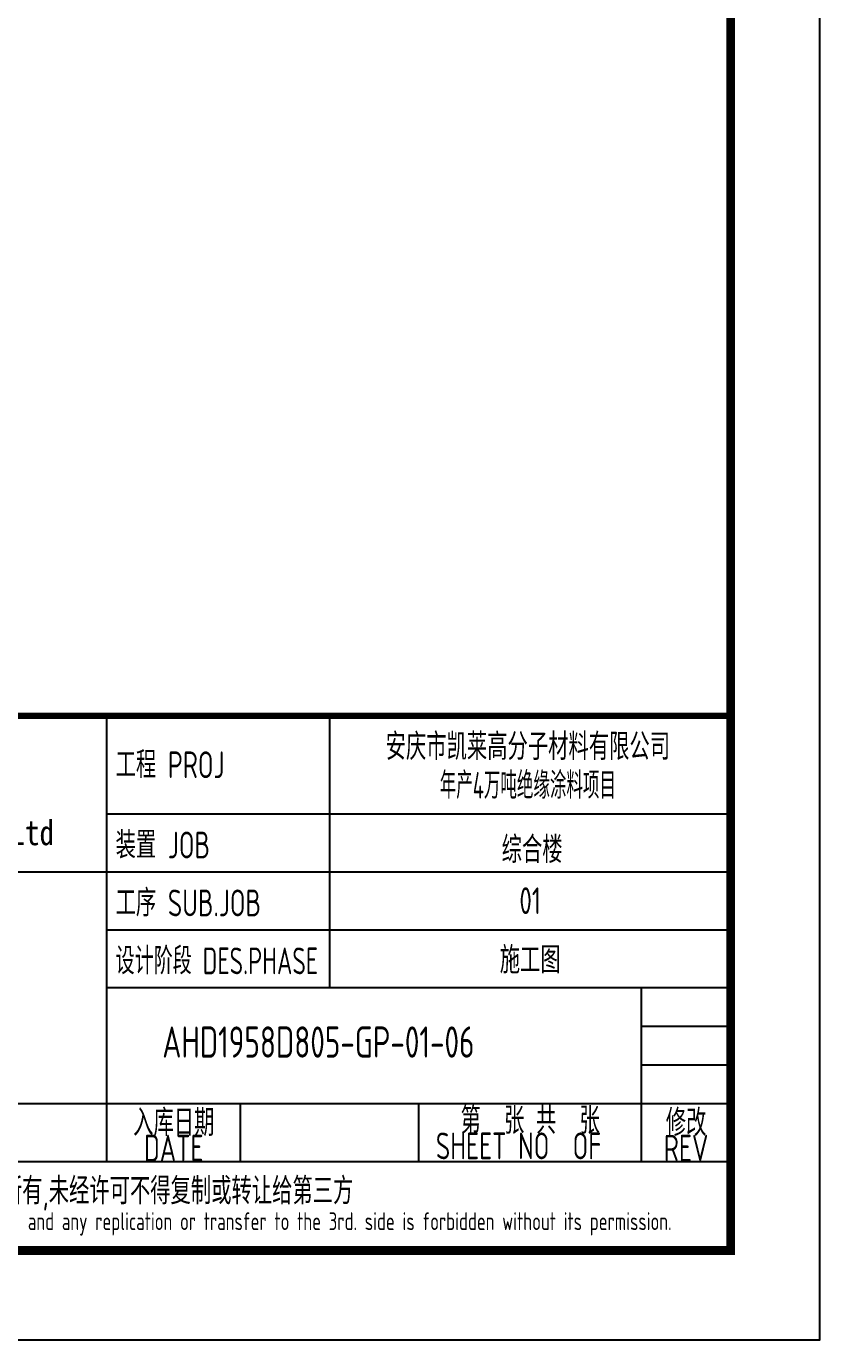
# Model space of a CAD drawing. Extents: x 6128144 to 12201635, y -1670122 to -706096.
# Drawn here: x 6476396 to 6485302, y -753340 to -738605 of the extents above; entities that cross this region are included whole.
import ezdxf
from ezdxf.enums import TextEntityAlignment as Align

# ---------------------------------------------------------------- set-up
doc = ezdxf.new("R2010")
doc.units = 0
doc.header["$LTSCALE"] = 1000
doc.header["$MEASUREMENT"] = 0
doc.layers.get('0').update_dxf_attribs({"linetype": 'CONTINUOUS'})
doc.layers.add('PUB_TITLE', color=4, linetype='CONTINUOUS')
doc.layers.add('TEXT_给水', color=7, linetype='CONTINUOUS')
doc.styles.add('AHD', font='sceie.shx', dxfattribs={"width": 0.7, "bigfont": 'sceic.shx'})
doc.styles.add('sceie', font='sceie.shx', dxfattribs={"bigfont": 'sceic.shx'})
doc.styles.add('宋体', font='', dxfattribs={"width": 0.7})
doc.styles.get('宋体').set_extended_font_data('SimSun')

msp = doc.modelspace()

# ---------------------------------------------------------------- linework, layer by layer
for p, q in [((6477301.6, -751339.6), (6477301.6, -746339.6)), ((6479801.6, -749389.6), (6479801.6, -746339.6)), ((6484301.6, -752339.6), (6484301.6, -746339.6)), ((6477301.6, -747439.6), (6484301.6, -747439.6)), ((6466301.6, -748089.6), (6477301.6, -748089.6)), ((6477301.6, -748089.6), (6484301.6, -748089.6)), ((6477301.6, -748739.6), (6484301.6, -748739.6)), ((6477301.6, -749389.6), (6484301.6, -749389.6)), ((6483301.6, -751339.6), (6483301.6, -749389.6)), ((6483301.6, -749822.9), (6484301.6, -749822.9)), ((6483301.6, -750256.2), (6484301.6, -750256.2)), ((6471801.6, -750689.6), (6484301.6, -750689.6)), ((6478801.6, -751339.6), (6478801.6, -750689.6)), ((6480801.6, -751339.6), (6480801.6, -750689.6)), ((6466301.6, -751339.6), (6484301.6, -751339.6)), ((6466301.6, -752339.6), (6484301.6, -752339.6))]:
    msp.add_line(p, q)
at = {"const_width": 70}
msp.add_lwpolyline([(6484301.6, -746339.6), (6466301.6, -746339.6)], dxfattribs=at)
at = {"layer": 'PUB_TITLE', "color": 4}
msp.add_lwpolyline([(6425901.6, -753339.6), (6485301.6, -753339.6), (6485301.6, -711339.6), (6425901.6, -711339.6)], close=True, dxfattribs=at)
at = {"layer": 'PUB_TITLE', "color": 4, "const_width": 100}
msp.add_lwpolyline([(6428401.6, -752339.6), (6484301.6, -752339.6), (6484301.6, -712339.6), (6428401.6, -712339.6)], close=True, dxfattribs=at)

# ---------------------------------------------------------------- texts
for s, height, style, width, p in [('安庆市凯莱高分子材料有限公司', 300, 'sceie', 0.8, (6482025.3, -746669.4)), ('年产4万吨绝缘涂料项目', 300, 'sceie', 0.65, (6482025.3, -747104.4)), ('Anhui Huadong Chemical & Medical Engineering Co.,Ltd', 280, '宋体', 0.85, (6472496.5, -747689.6)), ('综合楼', 300, 'sceie', 0.8, (6482073.1, -747825.6)), ('01', 300, 'sceie', 0.8, (6482051.6, -748414.6)), ('施工图', 300, 'sceie', 0.8, (6482051.6, -749064.6)), ('第  张 共  张', 300, 'sceie', 0.8, (6482051.6, -750864.6)), ('入库日期', 300, 'sceie', 0.8, (6478051.6, -750889.6)), ('修改', 300, 'sceie', 0.8, (6483801.6, -750889.6)), ('DATE', 300, 'sceie', 0.8, (6478051.6, -751189.6)), ('SHEET NO  OF  ', 300, 'sceie', 0.8, (6482051.6, -751164.6)), ('REV', 300, 'sceie', 0.8, (6483801.6, -751189.6)), ('本文件专有权属安徽华东化工医药工程有限责任公司所有,未经许可不得复制或转让给第三方', 300, 'sceie', 0.8, (6475472.7, -751688.5)), ('The proprietary right of this document belongs to Anhui Huadong Chemical And Medical Engineering  Co.,Ltd.  and any replication or transfer to the 3rd. side is forbidden without its permission. ', 200, 'AHD', 0.8, (6475293.8, -752039.6))]:
    msp.add_text(s, height=height, dxfattribs=dict(style=style, width=width)).set_placement(p, align=Align.MIDDLE)
at = {"style": 'sceie'}
for s, width, p in [('工程 PROJ', 0.8, (6477398.4, -747039.6)), ('装置 JOB', 0.8, (6477398.4, -747939.6)), ('工序 SUB.JOB', 0.8, (6477398.4, -748589.6)), ('设计阶段 DES.PHASE', 0.75, (6477398.4, -749239.6))]:
    msp.add_text(s, height=300, dxfattribs=dict(at, width=width)).set_placement(p)
at = {"layer": 'TEXT_给水', "color": 4, "style": 'sceie', "width": 0.8}
msp.add_text('AHD1958D805-GP-01-06', height=350, dxfattribs=at).set_placement((6477922.5, -750175.1))

doc.saveas('drawing.dxf')
